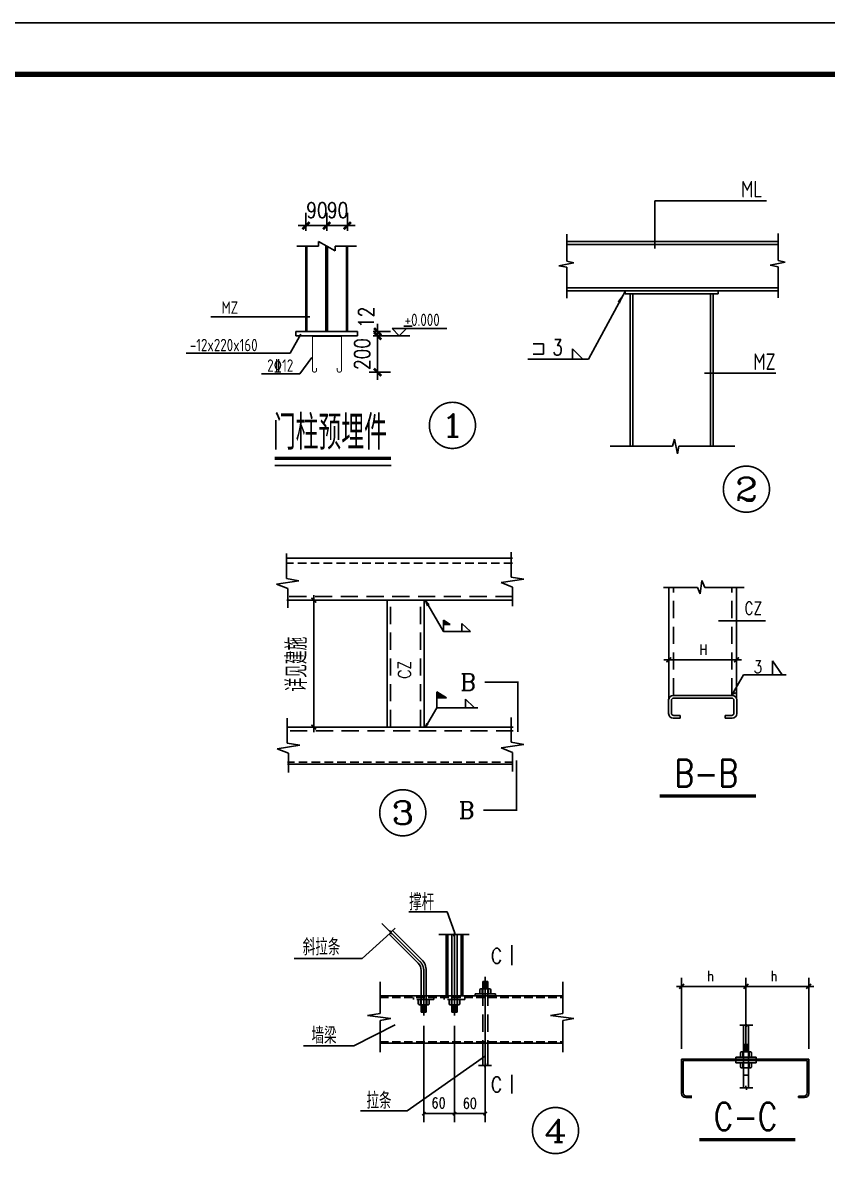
# Model space of a CAD drawing. Extents: x 19118 to 566552, y -1188739 to 92943.
# Drawn here: x 196605 to 220028, y -633928 to -600740 of the extents above; entities that cross this region are included whole.
import ezdxf
from ezdxf.enums import TextEntityAlignment as Align

# ---------------------------------------------------------------- set-up
doc = ezdxf.new("R2010")
doc.units = 0
doc.header["$LTSCALE"] = 1000
doc.header["$MEASUREMENT"] = 0
for name, pattern in [('ACAD_ISO03W100', [30, 12, -18]), ('DASH', [0.35, 0.25, -0.1]), ('DASHDOT', [25.4, 12.7, -6.35, 0, -6.35]), ('DASHED', [0.75, 0.5, -0.25]), ('DASHED2', [0.375, 0.25, -0.125]), ('HIDDEN', [9.525, 6.35, -3.175])]:
    doc.linetypes.add(name, pattern=pattern)
doc.layers.get('0').update_dxf_attribs({"linetype": 'CONTINUOUS'})
doc.layers.get('Defpoints').update_dxf_attribs({"linetype": 'CONTINUOUS'})
for name, color, linetype in [('03', 3, 'CONTINUOUS'), ('5图框', 7, 'CONTINUOUS'), ('AXIS', 3, 'CONTINUOUS'), ('D', 4, 'CONTINUOUS'), ('DHX', 1, 'DASHDOT'), ('DIM', 3, 'CONTINUOUS'), ('J', 7, 'DASHED2'), ('JI', 7, 'DASHED'), ('L3', 3, 'CONTINUOUS'), ('LI', 2, 'CONTINUOUS'), ('PUB_DIM', 3, 'CONTINUOUS'), ('PUB_TEXT', 7, 'CONTINUOUS'), ('PUB_TITLE', 4, 'CONTINUOUS'), ('XUX', 3, 'DASHED'), ('一般文字', 6, 'CONTINUOUS'), ('卫浴', 7, 'CONTINUOUS'), ('图文说明基线', 251, 'CONTINUOUS')]:
    doc.layers.add(name, color=color, linetype=linetype)
doc.layers.add('系杆支撑', color=2, linetype='CONTINUOUS', lineweight=25)
doc.styles.add('_SIMPLEX', font='SIMPLEX.shx', dxfattribs={"width": 0.8})
doc.styles.add('_TXT', font='SIMPLEX.shx', dxfattribs={"width": 0.6})
doc.styles.add('COMP', font='complex', dxfattribs={"bigfont": 'hztxt'})
doc.styles.add('DIM_FONT', font='SIMPLEX.shx', dxfattribs={"width": 0.8})
doc.styles.add('HZTXT', font='tssdeng.shx', dxfattribs={"bigfont": 'tssdchn.shx'})
doc.styles.add('ROMANS', font='romans.shx', dxfattribs={"width": 0.75, "height": 300, "bigfont": 'hztxt.shx'})
doc.styles.add('TSSD_Rein', font='atssdeng.shx', dxfattribs={"width": 0.7, "bigfont": 'atssdchn.shx'})
doc.dimstyles.new('DIMN', dxfattribs={"dimtxt": 300, "dimasz": 100, "dimexe": 250, "dimexo": 300, "dimgap": 150, "dimtad": 1, "dimdec": 0, "dimzin": 0, "dimdsep": 46, "dimtxsty": 'DIM_FONT', "dimblk": 'ARCHTICK', "dimcen": 0.09, "dimclrt": 7, "dimazin": 2, "dimtfac": 1, "dimtdec": 0, "dimtix": 1, "dimtmove": 2, "dimatfit": 3, "dimfxl": 1, "dimtolj": 1, "dimtzin": 0, "dimarcsym": 0})
doc.dimstyles.new('DIMN$0', dxfattribs={"dimtxt": 300, "dimasz": 1, "dimexe": 250, "dimexo": 300, "dimgap": 150, "dimtad": 1, "dimdec": 0, "dimdsep": 46, "dimtxsty": 'DIM_FONT', "dimblk": '_DIMX', "dimcen": 2.5, "dimclrt": 7, "dimadec": 0, "dimazin": 0, "dimtfac": 1, "dimtdec": 0, "dimtix": 1, "dimtmove": 2, "dimatfit": 3, "dimldrblk": '_DIMX', "dimfxl": 1, "dimtolj": 1, "dimtzin": 0, "dimarcsym": 0})

# ---------------------------------------------------------------- blocks, each defined once
blk = doc.blocks.new('_DIMX')
blk.add_line((-150, 0), (150, 0))
at = {"const_width": 50}
blk.add_lwpolyline([(-70, -70), (70, 70)], dxfattribs=at)
blk = doc.blocks.new('*D491')
at = {"layer": 'AXIS', "color": 3, "lineweight": -2}
for p, q in [((206803, -609735), (207312, -609735)), ((206803, -609861), (207312, -609861)), ((206937, -609734), (206937, -609732)), ((206937, -609735), (206937, -609861)), ((206937, -609863), (206937, -609864))]:
    blk.add_line(p, q, dxfattribs=at)
at = {"layer": 'Defpoints', "color": 0}
for p in [(206353, -609735), (206353, -609861), (206937, -609861)]:
    blk.add_point(p, dxfattribs=at)
at = {"layer": 'AXIS', "color": 3, "lineweight": -2, "xscale": 1.5, "yscale": 1.5, "zscale": 1.5}
for p, rotation in [((206937, -609735), 270), ((206937, -609861), 90)]:
    blk.add_blockref('_DIMX', p, dxfattribs=dict(at, rotation=rotation))
at = {"layer": 'AXIS', "color": 7, "insert": (206602, -609318), "char_height": 450, "attachment_point": 5, "rotation": 90, "style": 'DIM_FONT'}
blk.add_mtext('\\A1;12', dxfattribs=at)
blk = doc.blocks.new('*D492')
at = {"layer": 'AXIS', "color": 3, "lineweight": -2}
for p, q in [((206803, -609861), (207312, -609861)), ((206937, -609860), (206937, -609858)), ((206937, -609861), (206937, -610917)), ((206687, -610917), (207312, -610917)), ((206937, -610918), (206937, -610920))]:
    blk.add_line(p, q, dxfattribs=at)
at = {"layer": 'Defpoints', "color": 0}
for p in [(206353, -609861), (206237, -610917), (206937, -610917)]:
    blk.add_point(p, dxfattribs=at)
at = {"layer": 'AXIS', "color": 3, "lineweight": -2, "xscale": 1.5, "yscale": 1.5, "zscale": 1.5}
for p, rotation in [((206937, -609861), 270), ((206937, -610917), 90)]:
    blk.add_blockref('_DIMX', p, dxfattribs=dict(at, rotation=rotation))
at = {"layer": 'AXIS', "color": 7, "insert": (206487, -610389), "char_height": 450, "attachment_point": 5, "rotation": 90, "style": 'DIM_FONT'}
blk.add_mtext('\\A1;200', dxfattribs=at)
blk = doc.blocks.new('_INDEX1')
at = {"const_width": 0.035}
blk.add_lwpolyline([(-0.5, 0, 1), (0.5, 0, 1)], format="xyb", close=True, dxfattribs=at)
at = {"style": 'COMP', "width": 2.333333}
blk.add_attdef('1', text='', height=0.5, dxfattribs=at).set_placement((-0.25, -0.25), (0.25, -0.25), align=Align.FIT)
blk = doc.blocks.new('*X487')
at = {"color": 0}
for p, q in [((20847, 8048), (20858, 8059)), ((20849, 8033), (20878, 8062)), ((20851, 8017), (20898, 8064)), ((20861, 8009), (20918, 8066)), ((20881, 8012), (20920, 8050)), ((20901, 8014), (20922, 8035)), ((20921, 8017), (20924, 8019))]:
    blk.add_line(p, q, dxfattribs=at)
blk = doc.blocks.new('_ArchTick')
at = {"color": 0, "linetype": 'ByBlock', "const_width": 0.4}
blk.add_lwpolyline([(-0.5, -0.5), (0.5, 0.5)], dxfattribs=at)
blk = doc.blocks.new('*D493')
at = {"layer": 'Defpoints', "color": 0}
for p in [(208280, -629657), (209175, -629657), (208280, -632513)]:
    blk.add_point(p, dxfattribs=at)
at = {"layer": 'PUB_DIM', "color": 0, "lineweight": -2}
for p, q in [((208280, -629957), (208280, -632763)), ((209175, -629957), (209175, -632763)), ((209175, -632513), (208280, -632513))]:
    blk.add_line(p, q, dxfattribs=at)
at = {"layer": 'PUB_DIM', "color": 0, "lineweight": -2, "xscale": 100, "yscale": 100, "zscale": 100, "rotation": 180}
blk.add_blockref('_ArchTick', (208280, -632513), dxfattribs=at)
at = {"layer": 'PUB_DIM', "color": 0, "lineweight": -2, "xscale": 100, "yscale": 100, "zscale": 100}
blk.add_blockref('_ArchTick', (209175, -632513), dxfattribs=at)
at = {"layer": 'PUB_DIM', "color": 7, "insert": (208713, -632201), "char_height": 300, "attachment_point": 5, "style": 'DIM_FONT'}
blk.add_mtext('\\A1;60', dxfattribs=at)
blk = doc.blocks.new('*D494')
at = {"layer": 'Defpoints', "color": 0}
for p in [(209175, -629657), (210071, -629657), (209175, -632513)]:
    blk.add_point(p, dxfattribs=at)
at = {"layer": 'PUB_DIM', "color": 0, "lineweight": -2}
for p, q in [((209175, -629957), (209175, -632763)), ((210071, -629957), (210071, -632763)), ((210071, -632513), (209175, -632513))]:
    blk.add_line(p, q, dxfattribs=at)
at = {"layer": 'PUB_DIM', "color": 0, "lineweight": -2, "xscale": 100, "yscale": 100, "zscale": 100, "rotation": 180}
blk.add_blockref('_ArchTick', (209175, -632513), dxfattribs=at)
at = {"layer": 'PUB_DIM', "color": 0, "lineweight": -2, "xscale": 100, "yscale": 100, "zscale": 100}
blk.add_blockref('_ArchTick', (210071, -632513), dxfattribs=at)
at = {"layer": 'PUB_DIM', "color": 7, "insert": (209623, -632213), "char_height": 300, "attachment_point": 5, "style": 'DIM_FONT'}
blk.add_mtext('\\A1;60', dxfattribs=at)
blk = doc.blocks.new('*X486')
at = {"color": 0}
for p, q in [((20622, 8017), (20636, 8031)), ((20624, 8002), (20656, 8034)), ((20626, 7986), (20676, 8036)), ((20639, 7981), (20692, 8035)), ((20659, 7984), (20694, 8020)), ((20679, 7986), (20696, 8004))]:
    blk.add_line(p, q, dxfattribs=at)
blk = doc.blocks.new('*X488')
at = {"color": 0}
for p, q in [((22073, 7790), (22086, 7802)), ((22085, 7787), (22100, 7802)), ((22099, 7787), (22114, 7802)), ((22113, 7787), (22128, 7802)), ((22127, 7787), (22142, 7802)), ((22142, 7787), (22157, 7802)), ((22156, 7787), (22171, 7802)), ((22170, 7787), (22185, 7802)), ((22184, 7787), (22199, 7802)), ((22198, 7787), (22213, 7802)), ((22212, 7787), (22227, 7802)), ((22226, 7787), (22241, 7802)), ((22241, 7787), (22256, 7802)), ((22255, 7787), (22270, 7802)), ((22269, 7787), (22284, 7802)), ((22283, 7787), (22298, 7802)), ((22297, 7787), (22312, 7802)), ((22311, 7787), (22326, 7802)), ((22325, 7787), (22340, 7802)), ((22340, 7787), (22355, 7802)), ((22354, 7787), (22369, 7802)), ((22368, 7787), (22383, 7802)), ((22382, 7787), (22397, 7802)), ((22396, 7787), (22411, 7802)), ((22410, 7787), (22425, 7802)), ((22424, 7787), (22439, 7802)), ((22439, 7787), (22454, 7802)), ((22453, 7787), (22468, 7802)), ((22467, 7787), (22482, 7802)), ((22481, 7787), (22496, 7802)), ((22495, 7787), (22510, 7802)), ((22509, 7787), (22524, 7802)), ((22523, 7787), (22538, 7802)), ((22538, 7787), (22553, 7802)), ((22552, 7787), (22567, 7802)), ((22566, 7787), (22581, 7802)), ((22580, 7787), (22595, 7802)), ((22594, 7787), (22609, 7802)), ((22608, 7787), (22623, 7802)), ((22622, 7787), (22626, 7791))]:
    blk.add_line(p, q, dxfattribs=at)
blk = doc.blocks.new('*X489')
at = {"color": 0}
for p, q in [((20622, 8017), (20636, 8031)), ((20624, 8002), (20656, 8034)), ((20626, 7986), (20676, 8036)), ((20639, 7981), (20692, 8035)), ((20659, 7984), (20694, 8020)), ((20679, 7986), (20696, 8004))]:
    blk.add_line(p, q, dxfattribs=at)
blk = doc.blocks.new('_SECTION')
at = {"const_width": 0.1}
blk.add_lwpolyline([(2, 0), (0, 0), (0, 3)], dxfattribs=at)
at = {"style": 'COMP'}
blk.add_attdef('A', text='', height=1, dxfattribs=at).set_placement((3, 0), align=Align.MIDDLE)
blk = doc.blocks.new('XHFY')
for p, q in [((0, 2.53), (0, 4.03)), ((0, 4.03), (2.5, 2.53)), ((0, 1.03), (0, 2.53)), ((0, 2.53), (2.5, 2.53)), ((0, 1.03), (0, 0))]:
    blk.add_line(p, q)
for points in [[(2.5, 2.53), (0, 2.53), (0, 4.03), (2.5, 2.53)], [(0, 4.03), (2.5, 2.53), (0, 4.03), (2.5, 2.53)], [(2.5, 2.53), (0, 2.53), (0, 4.03), (0, 2.53)]]:
    blk.add_solid(points)

msp = doc.modelspace()

# ---------------------------------------------------------------- linework, layer by layer
for p, q in [((218532.75, -610943.9, 0), (216455.04, -610943.9, 0)), ((204293.64, -616337.7, 0), (206204.16, -616337.7, 0)), ((206204.28, -616337.7, 0), (210864.49, -616337.7, 0)), ((215416.73, -620425.57), (215416.73, -617189.5)), ((217387.02, -620425.51), (217387.02, -617189.5)), ((210864.49, -617559.67, 0), (204293.64, -617559.67, 0)), ((207210.78, -621252.76, 0), (207210.78, -617559.67, 0)), ((208288.98, -621252.76, 0), (208288.98, -617559.67, 0)), ((215411.03, -620464.08), (215411.03, -620862.78)), ((215490.77, -620477.37), (215490.77, -620849.49)), ((217259.84, -620331.18), (215549.58, -620331.18)), ((215557.22, -620410.92), (217246.55, -620410.92)), ((217313, -620477.37), (217313, -620849.49)), ((217392.74, -620464.08), (217392.74, -620862.78)), ((215557.22, -620915.93), (215743.28, -620915.93)), ((215743.28, -620915.93), (215743.28, -620995.67)), ((217060.49, -620915.93), (217246.55, -620915.93)), ((217060.49, -620915.93), (217060.49, -620995.67)), ((210888.13, -621252.76, 0), (204317.28, -621252.76, 0)), ((215543.93, -620995.67), (215743.28, -620995.67)), ((217060.49, -620995.67), (217259.84, -620995.67)), ((210888.13, -622330.97, 0), (204317.28, -622330.97, 0)), ((208964.15, -626636.62, 0), (207842.97, -626636.62, 0)), ((209175.39, -627228.68, 0), (208964.15, -626636.62, 0))]:
    msp.add_line(p, q)
at = {"const_width": 99.53}
msp.add_lwpolyline([(215153.88, -623264.24), (217952.86, -623264.24)], dxfattribs=at)
at = {"const_width": 99.53, "elevation": 0}
msp.add_lwpolyline([(216301.37, -633268.27), (219100.34, -633268.27)], dxfattribs=at)
for centre, radius, start, end in [((206204.16, -616337.82, 0), 0.115, 0, 90), ((206319.4, -616337.82, 0), 0.115, 90, 180), ((215543.93, -620464.08), 132.9, 90, 180), ((215557.22, -620477.37), 66.45, 90, 180), ((217246.55, -620477.37), 66.45, 0, 90), ((217259.84, -620464.08), 132.9, 0, 90), ((215543.93, -620862.78), 132.9, 180, 270), ((215557.22, -620849.49), 66.45, 180, 270), ((217246.55, -620849.49), 66.45, 270, 0), ((217259.84, -620862.78), 132.9, 270, 0)]:
    msp.add_arc(centre, radius, start, end)
at = {"layer": '03'}
for p, q in [((215007, -605929.46, 0), (218262.38, -605929.46, 0)), ((215007, -607318.59, 0), (215007, -605929.46, 0)), ((212442.18, -606895.49, 0), (212442.18, -607679.94, 0)), ((218596.83, -606881.51, 0), (218596.83, -607665.96, 0)), ((212442.18, -607107.69, 0), (218596.83, -607107.69, 0)), ((212645.35, -607730.45, 0), (212216.44, -607817.74, 0)), ((212216.44, -607817.74, 0), (212442.18, -607860.51, 0)), ((212442.18, -607679.94, 0), (212645.35, -607730.45, 0)), ((212442.18, -607860.51, 0), (212442.18, -608763.35, 0)), ((218800, -607716.47, 0), (218371.09, -607803.76, 0)), ((218371.09, -607803.76, 0), (218596.83, -607846.53, 0)), ((218596.83, -607665.96, 0), (218800, -607716.47, 0)), ((218596.83, -607846.53, 0), (218596.83, -608749.37, 0)), ((212442.18, -608546.64, 0), (218596.83, -608546.64, 0)), ((214156.58, -608546.64, 0), (213079.58, -610533.16, 0)), ((214144.67, -608546.64, 0), (214144.67, -608636.94, 0)), ((214144.67, -608636.94, 0), (216853.56, -608636.94, 0)), ((214295.17, -608636.94, 0), (214295.17, -613071.84, 0)), ((216703.07, -608636.94, 0), (216703.07, -613071.84, 0)), ((216853.56, -608546.64, 0), (216853.56, -608636.94, 0)), ((211461.72, -610087.7, 0), (211762.71, -610087.7, 0)), ((211762.71, -610087.7, 0), (211762.71, -610388.68, 0)), ((212613.2, -610232.17, 0), (212613.2, -610533.16, 0)), ((212914.19, -610533.16, 0), (212613.2, -610232.17, 0)), ((213079.58, -610533.16, 0), (211312.74, -610533.16, 0)), ((211461.72, -610388.68, 0), (211762.71, -610388.68, 0)), ((215527.74, -613071.84, 0), (215578.25, -612868.67, 0)), ((215578.25, -612868.67, 0), (215665.53, -613297.58, 0)), ((213704.91, -613071.84, 0), (215527.74, -613071.84, 0)), ((215665.53, -613297.58, 0), (215708.31, -613071.84, 0)), ((215708.31, -613071.84, 0), (217334.89, -613071.84, 0))]:
    msp.add_line(p, q, dxfattribs=at)
at = {"layer": '03', "linetype": 'HIDDEN'}
for p, q in [((212442.18, -607197.98, 0), (218596.83, -607197.98, 0)), ((212442.18, -608456.35, 0), (218596.83, -608456.35, 0)), ((214370.41, -608636.94, 0), (214370.41, -613071.84, 0)), ((216627.82, -608636.94, 0), (216627.82, -613071.84, 0))]:
    msp.add_line(p, q, dxfattribs=at)
at = {"layer": '03', "elevation": 0}
msp.add_lwpolyline([(214156.58, -608546.64, 0, 90.3, 0), (213959.97, -608885.25, 90.3, 90.3, 0)], format="xyseb", dxfattribs=at)
msp.add_lwpolyline([(214156.58, -608546.64, 0, 90.3, 0), (213959.97, -608885.25, 90.3, 90.3, 0)], format="xyseb", dxfattribs=at)
at = {"layer": 'AXIS', "color": 3}
for p, q in [((204850.22, -606795.92, 0), (204850.22, -606272.83, 0)), ((205453.41, -606795.92, 0), (205453.41, -606272.83, 0)), ((205453.41, -606795.92, 0), (205453.41, -606272.83, 0)), ((206056.6, -606795.92, 0), (206056.6, -606272.83, 0)), ((204848.72, -606647.83, 0), (204847.22, -606647.83, 0)), ((204850.22, -606647.83, 0), (205453.41, -606647.83, 0)), ((205451.91, -606647.83, 0), (205450.41, -606647.83, 0)), ((206056.6, -606647.83, 0), (205453.41, -606647.83, 0)), ((205454.91, -606647.83, 0), (205456.41, -606647.83, 0)), ((206058.1, -606647.83, 0), (206059.6, -606647.83, 0))]:
    msp.add_line(p, q, dxfattribs=at)
at = {"layer": 'D'}
for p, q in [((204285.02, -616925.01, 0), (204285.02, -616202.97, 0)), ((210829.73, -616883.07, 0), (210829.73, -616161.03, 0)), ((210534.15, -617047.17, 0), (211191, -616948.71, 0)), ((211191, -616948.71, 0), (210829.73, -616883.07, 0)), ((203989.44, -617089.11, 0), (204646.29, -616990.65, 0)), ((204317.86, -617220.39, 0), (203989.44, -617089.11, 0)), ((204317.86, -617778.34, 0), (204317.86, -617220.39, 0)), ((210862.58, -617178.46, 0), (210534.15, -617047.17, 0)), ((210862.58, -617736.4, 0), (210862.58, -617178.46, 0)), ((215263.96, -617189.5), (216255.31, -617189.5)), ((216255.31, -617189.5), (216325.05, -617374.77)), ((216325.05, -617374.77), (216380.83, -616980.44)), ((216380.83, -616980.44), (216464.51, -617189.5)), ((216464.51, -617189.5), (217607.5, -617189.5)), ((208333.33, -617569.45, 0), (208851.01, -618466.09, 0)), ((208333.33, -617569.45, 0), (208436.88, -617684.11, 0)), ((208333.33, -617569.45, 0), (208389.63, -617724.58, 0)), ((216866.31, -618159.79), (218227.14, -618159.79)), ((204306.94, -621719.05, 0), (204306.94, -620997, 0)), ((210829.73, -621697.43, 0), (210829.73, -620975.39, 0)), ((204011.35, -621883.15, 0), (204668.2, -621784.69, 0)), ((204339.78, -622014.43, 0), (204011.35, -621883.15, 0)), ((204668.2, -621784.69, 0), (204306.94, -621719.05, 0)), ((210534.15, -621861.53, 0), (211191, -621763.07, 0)), ((210862.58, -621992.82, 0), (210534.15, -621861.53, 0)), ((211191, -621763.07, 0), (210829.73, -621697.43, 0)), ((204339.78, -622572.38, 0), (204339.78, -622014.43, 0)), ((210862.58, -622550.76, 0), (210862.58, -621992.82, 0))]:
    msp.add_line(p, q, dxfattribs=at)
at = {"layer": 'DHX'}
for p, q in [((208170.16, -628081.26, 0), (207061.16, -626973.22, 0)), ((209175.39, -629657.03, 0), (209175.39, -627228.68, 0)), ((208279.6, -629657.03, 0), (208279.6, -628345.3, 0)), ((210071.19, -631288.92, 0), (210071.19, -628532.41, 0))]:
    msp.add_line(p, q, dxfattribs=at)
msp.add_arc((207906.35, -628345.3, 0), 373.25, 0, 45.025152, dxfattribs=at)
at = {"layer": 'DIM'}
for p, q in [((208851.13, -618466.16, 0), (209641.66, -618466.16, 0)), ((217262.93, -620308.6), (217589.45, -619733.13)), ((217589.45, -619733.13), (218837.01, -619733.13)), ((217262.93, -620308.6), (217252.85, -620199.18)), ((217262.93, -620308.6), (217358.25, -620255.34)), ((208332.86, -621252.76, 0), (208656.32, -620692.51, 0)), ((208656.32, -620692.51, 0), (209851.32, -620692.51, 0)), ((208332.86, -621252.76, 0), (208369.7, -621146.23, 0)), ((208332.86, -621252.76, 0), (208406.93, -621170.54, 0)), ((207348.2, -627280.53, 0), (207286.68, -627187.34, 0)), ((207286.68, -627187.34, 0), (207333.32, -627221.3, 0)), ((207333.32, -627221.3, 0), (207448.23, -627106.29, 0)), ((208222.92, -628028.45, 0), (207374.16, -627180.43, 0)), ((209160.88, -627343.87, 0), (209183.32, -627234.48, 0)), ((209183.32, -627234.48, 0), (209192.27, -627291.48, 0)), ((207298.07, -627259.34, 0), (206484.19, -627997.55, 0)), ((208117.4, -628134.06, 0), (207268.63, -627286.04, 0)), ((207348.2, -627280.53, 0), (207298.07, -627259.34, 0)), ((208722.27, -627291.48, 0), (209153.69, -627291.48, 0)), ((208906.65, -627291.48, 0), (208861.86, -627291.48, 0)), ((208936.51, -629086.39, 0), (208936.51, -627291.48, 0)), ((208981.3, -629086.39, 0), (208981.3, -627291.48, 0)), ((209100.74, -629086.39, 0), (209100.74, -627291.48, 0)), ((209153.69, -627291.48, 0), (209160.88, -627343.87, 0)), ((209192.27, -627291.48, 0), (209600.76, -627291.48, 0)), ((209250.04, -629086.39, 0), (209250.04, -627291.48, 0)), ((209369.48, -629086.39, 0), (209369.48, -627291.48, 0)), ((209414.27, -629086.39, 0), (209414.27, -627291.48, 0)), ((209488.92, -627291.48, 0), (209444.13, -627291.48, 0)), ((206484.19, -627997.55, 0), (204510.88, -627997.55, 0)), ((208204.95, -629086.39, 0), (208204.95, -628345.3, 0)), ((208354.25, -629086.39, 0), (208354.25, -628345.3, 0)), ((207006.98, -628674.43, 0), (207006.98, -629595.31, 0)), ((210199.55, -628877.37, 0), (209942.82, -628877.37, 0)), ((209979.8, -629026.67, 0), (209979.8, -628877.37, 0)), ((210145.84, -628660.89, 0), (209996.54, -628660.89, 0)), ((209996.54, -628877.37, 0), (209996.54, -628660.89, 0)), ((209996.54, -628660.89, 0), (209996.54, -628877.37, 0)), ((209996.54, -628877.37, 0), (210145.84, -628877.37, 0)), ((210145.84, -628877.37, 0), (210145.84, -628660.89, 0)), ((210162.57, -629026.67, 0), (210162.57, -628877.37, 0)), ((212331.74, -628674.43, 0), (212331.74, -629595.31, 0)), ((207006.98, -629086.39, 0), (212331.74, -629086.39, 0)), ((208906.65, -629086.39, 0), (208861.86, -629086.39, 0)), ((210369.79, -629026.67, 0), (209772.59, -629026.67, 0)), ((209772.59, -629086.39, 0), (209772.59, -629026.67, 0)), ((209912.96, -629026.67, 0), (209912.96, -628907.23, 0)), ((210229.41, -629026.67, 0), (210229.41, -628907.23, 0)), ((210369.79, -629086.39, 0), (210369.79, -629026.67, 0)), ((207006.98, -629595.31, 0), (206642.12, -629654.19, 0)), ((206642.12, -629654.19, 0), (207325.2, -629741.61, 0)), ((207325.2, -629741.61, 0), (207006.98, -629796.68, 0)), ((207006.98, -629796.68, 0), (207006.98, -630725.98, 0)), ((212331.74, -629595.31, 0), (211966.88, -629654.19, 0)), ((211966.88, -629654.19, 0), (212649.96, -629741.61, 0)), ((212649.96, -629741.61, 0), (212331.74, -629796.68, 0)), ((212331.74, -629796.68, 0), (212331.74, -630725.98, 0)), ((217654.31, -629877.15, 0), (217645.36, -629934.15, 0)), ((217676.74, -629986.54, 0), (217654.31, -629877.15, 0)), ((207450.25, -629930.38, 0), (206248.78, -630538.96, 0)), ((217645.36, -629934.15, 0), (217482.79, -629934.15, 0)), ((217587.58, -630716.08, 0), (217587.58, -629934.15, 0)), ((217683.93, -629934.15, 0), (217676.74, -629986.54, 0)), ((217858.74, -629934.15, 0), (217683.93, -629934.15, 0)), ((217736.88, -630716.08, 0), (217736.88, -629934.15, 0)), ((206248.78, -630538.96, 0), (204779.83, -630538.96, 0)), ((207006.98, -630459.94, 0), (212331.74, -630459.94, 0)), ((209996.54, -630459.94, 0), (209996.54, -631106.76, 0)), ((210145.84, -630459.94, 0), (210145.84, -631106.76, 0)), ((217587.58, -630716.08, 0), (217587.58, -630499.6, 0)), ((217587.58, -630499.6, 0), (217736.88, -630499.6, 0)), ((217736.88, -630499.6, 0), (217736.88, -630716.08, 0)), ((210082.36, -630825.97, 0), (207794.83, -632431.77, 0)), ((217363.63, -630865.38, 0), (217960.83, -630865.38, 0)), ((217363.63, -630925.1, 0), (217363.63, -630865.38, 0)), ((217504.01, -630865.38, 0), (217504.01, -630745.94, 0)), ((217533.87, -630716.08, 0), (217790.6, -630716.08, 0)), ((217570.85, -630865.38, 0), (217570.85, -630716.08, 0)), ((217736.88, -630716.08, 0), (217587.58, -630716.08, 0)), ((217753.62, -630865.38, 0), (217753.62, -630716.08, 0)), ((217820.46, -630865.38, 0), (217820.46, -630745.94, 0)), ((217960.83, -630925.1, 0), (217960.83, -630865.38, 0)), ((209874.68, -631106.76, 0), (210049.49, -631106.76, 0)), ((210049.49, -631106.76, 0), (210056.68, -631159.15, 0)), ((210056.68, -631159.15, 0), (210079.11, -631049.76, 0)), ((210079.11, -631049.76, 0), (210088.06, -631106.76, 0)), ((210088.06, -631106.76, 0), (210250.63, -631106.76, 0)), ((215787.81, -630925.1, 0), (215787.81, -631925.41, 0)), ((217638.45, -630925.1, 0), (215787.81, -630925.1, 0)), ((215832.6, -630969.89, 0), (215832.6, -631910.48, 0)), ((217638.45, -630969.89, 0), (215832.6, -630969.89, 0)), ((217363.63, -630969.89, 0), (217363.63, -631029.61, 0)), ((217363.63, -631029.61, 0), (217960.83, -631029.61, 0)), ((217504.01, -631029.61, 0), (217504.01, -631149.05, 0)), ((217533.87, -631178.91, 0), (217790.6, -631178.91, 0)), ((217570.85, -631029.61, 0), (217570.85, -631178.91, 0)), ((217736.88, -631178.91, 0), (217587.58, -631178.91, 0)), ((217587.58, -631178.91, 0), (217587.58, -631395.39, 0)), ((217587.58, -631763.27, 0), (217587.58, -631178.91, 0)), ((217638.45, -630925.1, 0), (219489.08, -630925.1, 0)), ((217638.45, -630969.89, 0), (219444.29, -630969.89, 0)), ((217736.88, -631395.39, 0), (217736.88, -631178.91, 0)), ((217736.88, -631763.27, 0), (217736.88, -631178.91, 0)), ((217753.62, -631029.61, 0), (217753.62, -631178.91, 0)), ((217820.46, -631029.61, 0), (217820.46, -631149.05, 0)), ((217960.83, -630969.89, 0), (217960.83, -631029.61, 0)), ((219444.29, -630969.89, 0), (219444.29, -631910.48, 0)), ((219489.08, -630925.1, 0), (219489.08, -631925.41, 0)), ((217587.58, -631395.39, 0), (217736.88, -631395.39, 0)), ((217645.36, -631763.27, 0), (217482.79, -631763.27, 0)), ((217654.31, -631706.27, 0), (217645.36, -631763.27, 0)), ((217676.74, -631815.66, 0), (217654.31, -631706.27, 0)), ((217683.93, -631763.27, 0), (217676.74, -631815.66, 0)), ((217858.74, -631763.27, 0), (217683.93, -631763.27, 0)), ((216086.41, -632044.85, 0), (215907.25, -632044.85, 0)), ((216086.41, -632000.06, 0), (215922.18, -632000.06, 0)), ((219190.48, -632000.06, 0), (219354.71, -632000.06, 0)), ((219190.48, -632000.06, 0), (219190.48, -632044.85, 0)), ((219190.48, -632044.85, 0), (219369.64, -632044.85, 0)), ((207794.83, -632431.77, 0), (206439.39, -632431.77, 0))]:
    msp.add_line(p, q, dxfattribs=at)
for centre, radius, start, end in [((208851.13, -618466.02, 0), 0.144, 210, 270), ((207906.35, -628345.3, 0), 298.6, 0, 45.025152), ((207906.35, -628345.3, 0), 447.9, 0, 45.025152), ((209942.82, -628907.23, 0), 29.86, 90, 180), ((210199.55, -628907.23, 0), 29.86, 0, 90), ((210199.55, -628907.23, 0), 29.86, 0, 90), ((217533.87, -630745.94, 0), 29.86, 90, 180), ((217533.87, -630745.94, 0), 29.86, 90, 180), ((217790.6, -630745.94, 0), 29.86, 0, 90), ((217533.87, -631149.05, 0), 29.86, 180, 270), ((217533.87, -631149.05, 0), 29.86, 180, 270), ((217790.6, -631149.05, 0), 29.86, 270, 0), ((215907.25, -631925.41, 0), 119.44, 180, 270), ((215922.18, -631910.48, 0), 89.58, 180, 270), ((219354.71, -631910.48, 0), 89.58, 270, 0), ((219369.64, -631925.41, 0), 119.44, 270, 0)]:
    msp.add_arc(centre, radius, start, end, dxfattribs=at)
at = {"layer": 'J'}
for p, q in [((210864.49, -616481.46, 0), (204293.64, -616481.46, 0)), ((210888.13, -622274.9, 0), (204317.28, -622274.9, 0))]:
    msp.add_line(p, q, dxfattribs=at)
at = {"layer": 'JI'}
for p, q in [((215549.58, -620331.18), (215549.58, -617189.5)), ((217246.85, -620331.18), (217246.85, -617189.5)), ((210864.49, -617451.85, 0), (204293.64, -617451.85, 0)), ((207312.97, -621252.76, 0), (207312.97, -617559.67, 0)), ((208181.16, -621252.76, 0), (208181.16, -617559.67, 0)), ((210888.13, -621360.58, 0), (204317.28, -621360.58, 0))]:
    msp.add_line(p, q, dxfattribs=at)
at = {"layer": 'LI'}
for p, q in [((209390.54, -618235.99, 0), (209390.54, -618466.16, 0)), ((209390.54, -618235.99, 0), (209641.66, -618466.16, 0)), ((218433.69, -619733.13), (218433.69, -619323.06)), ((218433.69, -619323.06), (218718.68, -619733.13)), ((209492.04, -620443.55, 0), (209492.04, -620673.72, 0)), ((209492.04, -620443.55, 0), (209742.84, -620673.42, 0))]:
    msp.add_line(p, q, dxfattribs=at)
at = {"layer": 'PUB_DIM', "color": 6, "linetype": 'Continuous'}
msp.add_line((207702.62, -609581.49, 0), (207942.97, -609581.49, 0), dxfattribs=at)
at = {"layer": 'PUB_DIM'}
for p, q in [((204646.29, -616990.65, 0), (204285.02, -616925.01, 0)), ((205293.8, -617559.67, 0), (204828.56, -617559.67, 0)), ((215416.73, -619645.7), (215416.73, -619045.65)), ((217387.02, -619645.7), (217387.02, -619045.65)), ((215417.73, -619295.65), (217386.02, -619295.65)), ((205293.8, -621252.76, 0), (204828.56, -621252.76, 0)), ((215787.81, -630625.1, 0), (215787.81, -628556.65, 0)), ((217662.23, -630625.1, 0), (217662.23, -628556.65, 0)), ((217662.23, -630625.1, 0), (217662.23, -628556.65, 0)), ((219489.08, -630625.1, 0), (219489.08, -628556.65, 0)), ((215788.81, -628806.65, 0), (217661.23, -628806.65, 0)), ((217663.23, -628806.65, 0), (219488.08, -628806.65, 0))]:
    msp.add_line(p, q, dxfattribs=at)
at = {"layer": 'PUB_DIM', "color": 1}
msp.add_line((205078.56, -621251.76, 0), (205078.56, -617560.67, 0), dxfattribs=at)
at = {"layer": 'PUB_DIM', "const_width": 44.79, "elevation": 0}
for points in [[(210847.75, -627598.12), (210847.75, -628188.75)], [(210847.75, -631933.81), (210847.75, -631379.22)]]:
    msp.add_lwpolyline(points, dxfattribs=at)
at = {"layer": 'PUB_TITLE'}
msp.add_lwpolyline([(77811.65, -689840.43), (235461.65, -689840.43), (235461.65, -600740.43), (77811.65, -600740.43)], close=True, dxfattribs=at)
at = {"layer": 'PUB_TITLE', "const_width": 150}
msp.add_lwpolyline([(81561.65, -688340.43), (233961.65, -688340.43), (233961.65, -602240.43), (81561.65, -602240.43)], close=True, dxfattribs=at)
at = {"layer": 'XUX'}
for p, q in [((209996.54, -628877.37, 0), (209996.54, -630459.94, 0)), ((210145.84, -628877.37, 0), (210145.84, -630459.94, 0)), ((207981, -629131.18, 0), (207981, -629190.9, 0)), ((208578.2, -629190.9, 0), (207981, -629190.9, 0)), ((208121.37, -629190.9, 0), (208121.37, -629310.34, 0)), ((208188.21, -629190.9, 0), (208188.21, -629340.2, 0)), ((208204.95, -629086.39, 0), (208206.36, -629556.68, 0)), ((208354.25, -629556.68, 0), (208354.25, -629086.39, 0)), ((208370.98, -629190.9, 0), (208370.98, -629340.2, 0)), ((208437.82, -629190.9, 0), (208437.82, -629310.34, 0)), ((208578.2, -629131.18, 0), (208578.2, -629190.9, 0)), ((208876.79, -629131.18, 0), (208876.79, -629190.9, 0)), ((209473.99, -629190.9, 0), (208876.79, -629190.9, 0)), ((209017.17, -629190.9, 0), (209017.17, -629310.34, 0)), ((209084.01, -629190.9, 0), (209084.01, -629340.2, 0)), ((209100.74, -629086.39, 0), (209102.15, -629556.68, 0)), ((209250.04, -629556.68, 0), (209250.04, -629086.39, 0)), ((209266.78, -629190.9, 0), (209266.78, -629340.2, 0)), ((209333.62, -629190.9, 0), (209333.62, -629310.34, 0)), ((209473.99, -629131.18, 0), (209473.99, -629190.9, 0)), ((208407.96, -629340.2, 0), (208151.23, -629340.2, 0)), ((208204.95, -629340.2, 0), (208354.25, -629340.2, 0)), ((208354.25, -629556.68, 0), (208204.95, -629556.68, 0)), ((209303.76, -629340.2, 0), (209047.03, -629340.2, 0)), ((209100.74, -629340.2, 0), (209250.04, -629340.2, 0)), ((209250.04, -629556.68, 0), (209100.74, -629556.68, 0)), ((217587.58, -631178.91, 0), (217587.58, -630716.08, 0)), ((217736.88, -631178.91, 0), (217736.88, -630716.08, 0))]:
    msp.add_line(p, q, dxfattribs=at)
at = {"layer": 'XUX', "linetype": 'DASH'}
for p, q in [((207006.98, -629131.18, 0), (212331.74, -629131.18, 0)), ((207006.98, -630419.44, 0), (212331.74, -630419.44, 0))]:
    msp.add_line(p, q, dxfattribs=at)
at = {"layer": 'XUX'}
for centre, start, end in [((208151.23, -629310.34, 0), 180, 270), ((208407.96, -629310.34, 0), 270, 0), ((208407.96, -629310.34, 0), 270, 0), ((209047.03, -629310.34, 0), 180, 270), ((209303.76, -629310.34, 0), 270, 0), ((209303.76, -629310.34, 0), 270, 0)]:
    msp.add_arc(centre, 29.86, start, end, dxfattribs=at)
at = {"layer": '一般文字', "color": 3}
for p, q in [((204959.7, -609302.14, 0), (202083.88, -609302.14, 0)), ((208951.35, -609641.67, 0), (207364.53, -609641.67, 0)), ((207364.53, -609641.67, 0), (207568.83, -609861.23, 0)), ((207773.12, -609641.67, 0), (207568.83, -609861.23, 0)), ((204386.14, -610365.35, 0), (204704.6, -609804.94, 0)), ((204386.14, -610365.35, 0), (201361.17, -610365.35, 0)), ((204669.6, -610968.46, 0), (205022.62, -610485.37, 0)), ((204669.6, -610968.46, 0), (203557.81, -610968.46, 0))]:
    msp.add_line(p, q, dxfattribs=at)
at = {"layer": '卫浴'}
msp.add_line((206887.18, -609861.23, 0), (207871.24, -609861.23, 0), dxfattribs=at)
at = {"layer": '图文说明基线', "const_width": 101.65}
msp.add_lwpolyline([(203942.49, -613424.6), (207326.84, -613424.6)], dxfattribs=at)
at = {"layer": '图文说明基线'}
msp.add_lwpolyline([(203942.49, -613634.38), (207326.84, -613634.38)], dxfattribs=at)
at = {"layer": '系杆支撑', "color": 3}
for p, q in [((204581.26, -607245.92, 0), (205219.52, -607245.92, 0)), ((205219.52, -607245.92, 0), (205219.52, -607106.41, 0)), ((205219.52, -607106.41, 0), (205701.96, -607385.44, 0)), ((205701.96, -607385.44, 0), (205701.96, -607245.92, 0)), ((205701.96, -607245.92, 0), (206318.05, -607245.92, 0))]:
    msp.add_line(p, q, dxfattribs=at)
at = {"layer": '系杆支撑'}
for p, q in [((204850.22, -609735.11, 0), (204850.22, -607245.92, 0)), ((205453.41, -609735.11, 0), (205453.41, -607241.68, 0)), ((206056.6, -609735.11, 0), (206056.6, -607245.92, 0)), ((204553.72, -609735.11, 0), (204553.72, -609861.23, 0)), ((206355.43, -609735.11, 0), (204553.72, -609735.11, 0)), ((206355.43, -609861.23, 0), (204553.72, -609861.23, 0)), ((206010.12, -609735.11, 0), (206089.96, -609735.11, 0)), ((206355.43, -609735.11, 0), (206355.43, -609861.23, 0))]:
    msp.add_line(p, q, dxfattribs=at)
at = {"layer": '系杆支撑', "color": 251, "linetype": 'ACAD_ISO03W100'}
for p, q in [((204871.22, -609735.11, 0), (204871.22, -607245.92, 0)), ((205432.41, -609735.11, 0), (205432.41, -607229.54, 0)), ((205474.41, -609735.11, 0), (205474.41, -607253.83, 0)), ((206035.6, -609735.11, 0), (206035.6, -607245.92, 0))]:
    msp.add_line(p, q, dxfattribs=at)
at = {"layer": '系杆支撑', "color": 0, "const_width": 27.2, "elevation": 0}
msp.add_lwpolyline([(205762.23, -610794.85), (205762.23, -610859.9, 0.41421356), (205819.15, -610916.82), (205827.28, -610916.82, 0.41421356), (205884.2, -610859.9), (205884.2, -609874.31), (205038.32, -609874.31), (205038.32, -610859.9, 0.41421356), (205095.24, -610916.82), (205103.37, -610916.82, 0.41421356), (205160.29, -610859.9), (205160.29, -610794.85)], format="xyb", dxfattribs=at)

# ---------------------------------------------------------------- block references
for p, xscale, yscale, zscale in [((208851.13, -618466.02, 0), 80.50591443327721, 80.50591443351004, 80.50591443350089), ((208656.32, -620692.51, 0), 115.0084491908783, 115.0084491907619, 115.0084491907155)]:
    msp.add_blockref('XHFY', p, dxfattribs=dict(xscale=xscale, yscale=yscale, zscale=zscale))
at = {"layer": 'AXIS', "color": 3, "xscale": 1.5, "yscale": 1.5, "zscale": 1.5}
for p in [(204850.22, -606647.83, 0), (205453.41, -606647.83, 0)]:
    msp.add_blockref('_DIMX', p, dxfattribs=at)
at = {"layer": 'AXIS', "color": 3, "xscale": 1.5, "yscale": 1.5, "zscale": 1.5, "rotation": 180}
for p in [(205453.41, -606647.83, 0), (206056.6, -606647.83, 0)]:
    msp.add_blockref('_DIMX', p, dxfattribs=at)
at = {"layer": 'DIM', "yscale": 2.985984000028111, "zscale": 2.985984000000001}
for name, p, xscale, rotation in [('*X488', (232234.14, -561524.85, 0), -2.985984000028111, 90), ('*X488', (232667.11, -561524.85, 0), -2.985984000028111, 90), ('*X486', (226150.25, -564591.14, 0), -2.985984000031515, 97.12501634890182), ('*X489', (201583.17, -566429.85, 0), 2.985983999915999, 262.8749836508212)]:
    msp.add_blockref(name, p, dxfattribs=dict(at, xscale=xscale, rotation=rotation))
at = {"layer": 'PUB_DIM'}
for p, rotation in [((205078.56, -617559.67, 0), 90), ((215416.73, -619295.65), 180), ((205078.56, -621252.76, 0), 270), ((215787.81, -628806.65, 0), 180), ((217662.23, -628806.65, 0), 180)]:
    msp.add_blockref('_DIMX', p, dxfattribs=dict(at, rotation=rotation))
for p in [(217387.02, -619295.65), (217662.23, -628806.65, 0), (219489.08, -628806.65, 0)]:
    msp.add_blockref('_DIMX', p, dxfattribs=at)
ref = msp.add_blockref('_SECTION', (211021.87, -619945.57, 0), dxfattribs=dict(at, xscale=482.5536768001039, yscale=482.5536767999874, zscale=482.5536768000002, rotation=180))
ref.add_attrib('A', 'B', dxfattribs={"layer": '0', "height": 482.55, "style": 'COMP'}).set_placement((209574.21, -619945.57, 0), align=Align.MIDDLE)
ref = msp.add_blockref('_SECTION', (210977.59, -623672.91, 0), dxfattribs=dict(at, xscale=-482.5536768001039, yscale=482.5536767999874, zscale=482.5536768000002))
ref.add_attrib('A', 'B', dxfattribs={"layer": '0', "height": 482.55, "style": 'COMP'}).set_placement((209529.93, -623672.91, 0), align=Align.MIDDLE)
at = {"layer": 'PUB_TEXT', "xscale": 1344, "yscale": 1344, "zscale": 1344}
msp.add_blockref('_INDEX1', (209115.45, -612466.26, 0), dxfattribs=at).add_auto_attribs({'1': '1'})
msp.add_blockref('_INDEX1', (209115.45, -612466.26, 0), dxfattribs=at).add_auto_attribs({'1': '1'})
at = {"layer": 'PUB_TEXT'}
ref = msp.add_blockref('_INDEX1', (217675.47, -614324.39, 0), dxfattribs=dict(at, xscale=1344, yscale=1344, zscale=1344))
ref.add_attrib('1', '2', dxfattribs={"layer": '0', "height": 672, "style": 'COMP', "width": 1.5}).set_placement((217339.47, -614660.39, 0), (218011.47, -614660.39, 0), align=Align.FIT)
ref = msp.add_blockref('_INDEX1', (217675.47, -614324.39, 0), dxfattribs=dict(at, xscale=1344, yscale=1344, zscale=1344))
ref.add_attrib('1', '2', dxfattribs={"layer": '0', "height": 672, "style": 'COMP', "width": 1.5}).set_placement((217339.47, -614660.39, 0), (218011.47, -614660.39, 0), align=Align.FIT)
ref = msp.add_blockref('_INDEX1', (207668.99, -623750.18, 0), dxfattribs=dict(at, xscale=1344, yscale=1344, zscale=1344))
ref.add_attrib('1', '3', dxfattribs={"layer": '0', "height": 672, "style": 'COMP', "width": 1.5}).set_placement((207332.99, -624086.18, 0), (208004.99, -624086.18, 0), align=Align.FIT)
ref = msp.add_blockref('_INDEX1', (212116.83, -633005.44, 0), dxfattribs=dict(at, xscale=1344, yscale=1344, zscale=1344))
ref.add_attrib('1', '4', dxfattribs={"layer": '0', "height": 672, "style": 'COMP', "width": 1.3125}).set_placement((211780.83, -633341.44, 0), (212452.83, -633341.44, 0), align=Align.FIT)
at = {"layer": 'XUX', "xscale": -2.985984000031515, "yscale": 2.985984000028111, "zscale": 2.985984000000001, "rotation": 97.12501634890182}
for p in [(224358.66, -564591.14, 0), (225254.46, -564591.14, 0)]:
    msp.add_blockref('*X487', p, dxfattribs=at)

# ---------------------------------------------------------------- texts
at = {"style": '_SIMPLEX', "width": 0.8}
for s, height, p in [('CZ', 368.617, (217616.51, -617977.12)), ('3', 368.62, (217881.71, -619683.96))]:
    msp.add_text(s, height=height, dxfattribs=at).set_placement(p)
msp.add_text('CZ', height=368.617, rotation=90, dxfattribs=at).set_placement((207906.63, -619844.43, 0))
at = {"layer": '5图框', "style": 'HZTXT', "width": 0.7}
msp.add_text('门柱预埋件', height=1000.05, dxfattribs=at).set_placement((203884.36, -613174.5))
msp.add_text('详见建施', height=600.03, rotation=90, dxfattribs=at).set_placement((204877.02, -620218.47, 0))
at = {"layer": 'AXIS', "color": 7, "style": 'DIM_FONT', "width": 0.8}
for p in [(204860.39, -606422.83, 0), (205463.58, -606422.83, 0)]:
    msp.add_text('90', height=450, dxfattribs=at).set_placement(p)
at = {"layer": 'L3', "style": 'ROMANS', "width": 0.8}
msp.add_text('3', height=451.48, dxfattribs=at).set_placement((212021.5, -610420.03, 0))
msp.add_text('3', height=451.48, dxfattribs=at).set_placement((212021.5, -610420.03, 0))
at = {"layer": 'PUB_DIM', "color": 6, "linetype": 'Continuous', "style": 'HZTXT', "width": 0.8}
for s, p in [('MZ', (202391.65, -609214.68, 0)), ('+0.000', (207724.54, -609572.36, 0)), ('-12x220x160', (201468.65, -610306.79, 0)), ('2%%13212', (203721.74, -610902.77, 0))]:
    msp.add_text(s, height=360.018, dxfattribs=at).set_placement(p)
at = {"layer": 'PUB_DIM', "color": 7, "style": 'DIM_FONT', "width": 0.8}
for s, p in [('H', (216309.41, -619145.65)), ('h', (216530.73, -628656.65, 0)), ('h', (218381.37, -628656.65, 0))]:
    msp.add_text(s, height=300, dxfattribs=at).set_placement(p)
at = {"layer": 'PUB_DIM', "style": 'DIM_FONT', "width": 0.8}
for p in [(210399.85, -627920.42, 0), (210399.85, -631665.07, 0)]:
    msp.add_text('C', height=447.9, dxfattribs=at).set_placement(p, align=Align.MIDDLE)
at = {"layer": 'PUB_TEXT', "width": 0.8}
for s, height, style, p in [('ML', 480, 'TSSD_Rein', (217521.42, -605827.49, 0)), ('MZ', 480, 'TSSD_Rein', (217877.02, -610851.05, 0)), ('B-B', 796.262, '_TXT', (215575.16, -622991.81)), ('撑杆', 480, 'TSSD_Rein', (207856.51, -626592.23, 0)), ('斜拉条', 480, 'TSSD_Rein', (204757.64, -627900.6, 0)), ('墙梁', 480, 'TSSD_Rein', (205012.27, -630476.55, 0)), ('拉条', 480, 'TSSD_Rein', (206612.71, -632373.67, 0)), ('C-C', 796.262, '_TXT', (216722.64, -632995.85, 0))]:
    msp.add_text(s, height=height, dxfattribs=dict(at, style=style)).set_placement(p)

# ---------------------------------------------------------------- dimensions: what is measured, and where the dimension line sits
at = {"layer": 'AXIS'}
dim = msp.add_linear_dim(base=(206936.97, -609861.23, 0), p1=(206353.1, -609735.11, 0), p2=(206353.1, -609861.23, 0), angle=90, text='12', dimstyle='DIMN$0', override={"dimscale": 1.5, "dimzin": 0, "dimblk1": '_DIMX', "dimblk2": '_DIMX', "dimsah": 1, "dimcen": 0.09, "dimclrd": 3, "dimclre": 3}, dxfattribs=at)
dim.commit()
dim.dimension.update_dxf_attribs({"geometry": '*D491', "text_midpoint": (206601.69, -609318.46, 0), "dimtype": 160})
dim = msp.add_linear_dim(base=(206936.97, -610916.82, 0), p1=(206353.1, -609861.23, 0), p2=(206237.34, -610916.82, 0), angle=90, text='200', dimstyle='DIMN$0', override={"dimscale": 1.5, "dimzin": 0, "dimblk1": '_DIMX', "dimblk2": '_DIMX', "dimsah": 1, "dimcen": 0.09, "dimclrd": 3, "dimclre": 3}, dxfattribs=at)
dim.commit()
dim.dimension.update_dxf_attribs({"geometry": '*D492', "text_midpoint": (206486.97, -610389.03, 0)})
at = {"layer": 'PUB_DIM'}
dim = msp.add_linear_dim(base=(208279.6, -632513.36, 0), p1=(209175.4, -629657.03, 0), p2=(208279.6, -629657.03, 0), angle=180, text='60', dimstyle='DIMN', dxfattribs=at)
dim.commit()
dim.dimension.update_dxf_attribs({"geometry": '*D493', "text_midpoint": (208713.01, -632201.04, 0), "dimtype": 161})
dim = msp.add_aligned_dim(p1=(210071.19, -629657.03, 0), p2=(209175.4, -629657.03, 0), distance=2856.33, text='60', dimstyle='DIMN', dxfattribs=at)
dim.commit()
dim.dimension.update_dxf_attribs({"geometry": '*D494', "text_midpoint": (209623.29, -632213.36, 0)})

doc.saveas('drawing.dxf')
